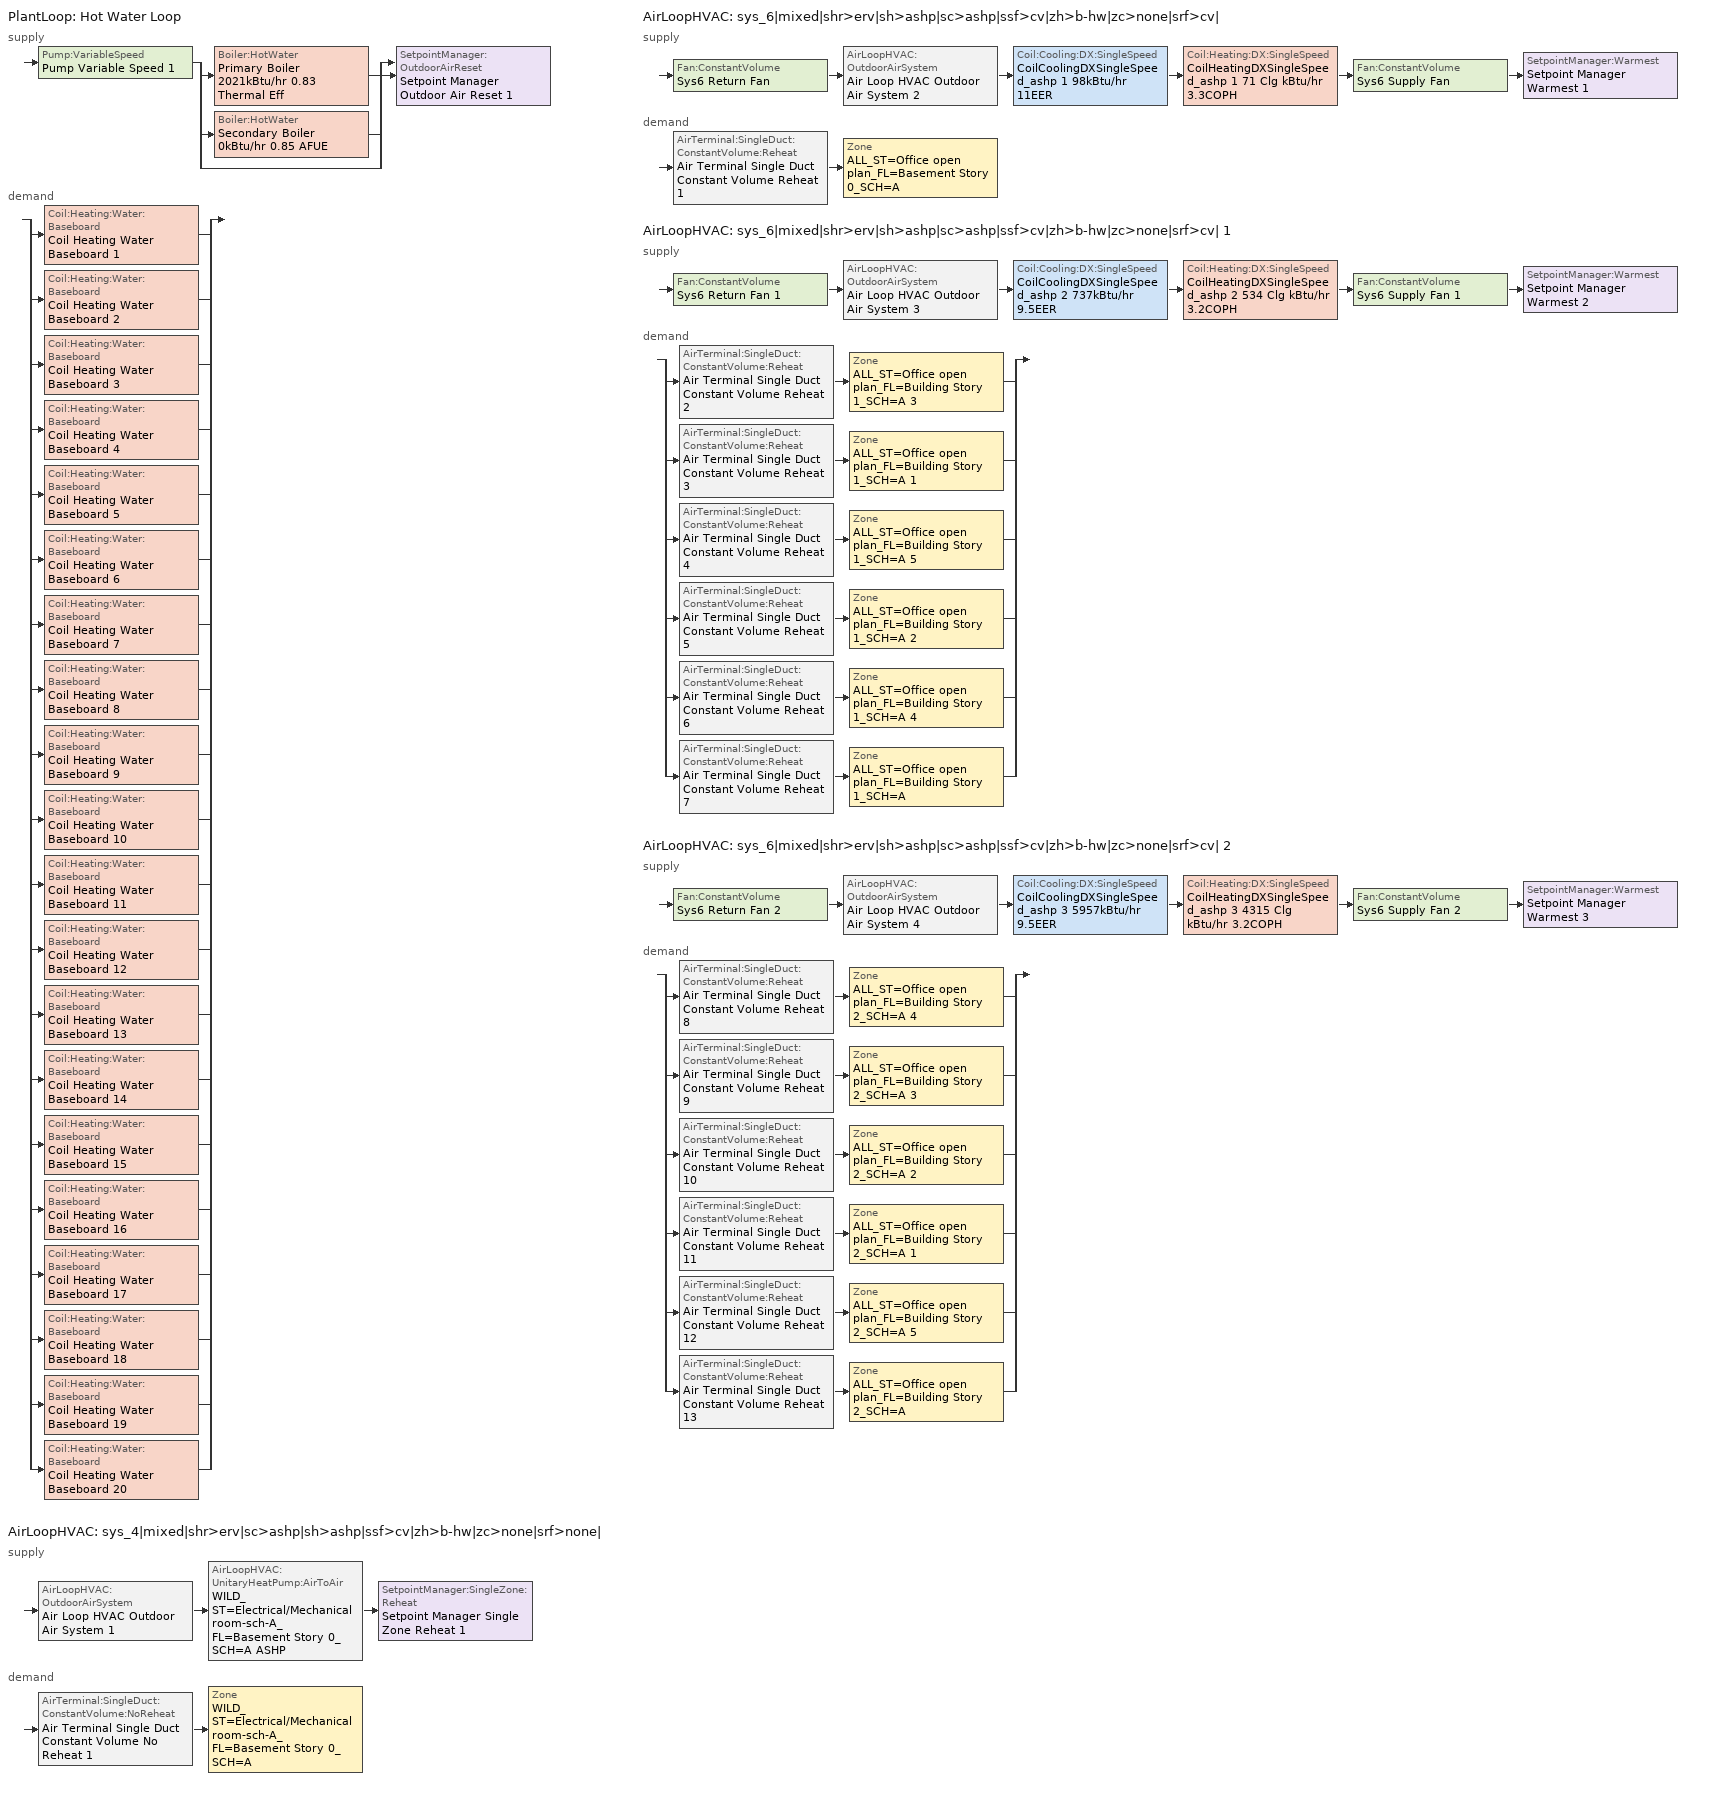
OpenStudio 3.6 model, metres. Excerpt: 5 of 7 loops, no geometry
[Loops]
PlantLoop 'Hot Water Loop'
 supply: Pump:VariableSpeed 'Pump Variable Speed 1' > split
  | Boiler:HotWater 'Primary Boiler 2021kBtu/hr 0.83 Thermal Eff'
  | Boiler:HotWater 'Secondary Boiler 0kBtu/hr 0.85 AFUE'
  | bypass
  join > SetpointManager:OutdoorAirReset 'Setpoint Manager Outdoor Air Reset 1'
 demand: split
  | Coil:Heating:Water:Baseboard 'Coil Heating Water Baseboard 1'
  | Coil:Heating:Water:Baseboard 'Coil Heating Water Baseboard 2'
  | Coil:Heating:Water:Baseboard 'Coil Heating Water Baseboard 3'
  | Coil:Heating:Water:Baseboard 'Coil Heating Water Baseboard 4'
  | Coil:Heating:Water:Baseboard 'Coil Heating Water Baseboard 5'
  | Coil:Heating:Water:Baseboard 'Coil Heating Water Baseboard 6'
  | Coil:Heating:Water:Baseboard 'Coil Heating Water Baseboard 7'
  | Coil:Heating:Water:Baseboard 'Coil Heating Water Baseboard 8'
  | Coil:Heating:Water:Baseboard 'Coil Heating Water Baseboard 9'
  | Coil:Heating:Water:Baseboard 'Coil Heating Water Baseboard 10'
  | Coil:Heating:Water:Baseboard 'Coil Heating Water Baseboard 11'
  | Coil:Heating:Water:Baseboard 'Coil Heating Water Baseboard 12'
  | Coil:Heating:Water:Baseboard 'Coil Heating Water Baseboard 13'
  | Coil:Heating:Water:Baseboard 'Coil Heating Water Baseboard 14'
  | Coil:Heating:Water:Baseboard 'Coil Heating Water Baseboard 15'
  | Coil:Heating:Water:Baseboard 'Coil Heating Water Baseboard 16'
  | Coil:Heating:Water:Baseboard 'Coil Heating Water Baseboard 17'
  | Coil:Heating:Water:Baseboard 'Coil Heating Water Baseboard 18'
  | Coil:Heating:Water:Baseboard 'Coil Heating Water Baseboard 19'
  | Coil:Heating:Water:Baseboard 'Coil Heating Water Baseboard 20'
AirLoopHVAC 'sys_4|mixed|shr>erv|sc>ashp|sh>ashp|ssf>cv|zh>b-hw|zc>none|srf>none|'
 supply: AirLoopHVAC:OutdoorAirSystem 'Air Loop HVAC Outdoor Air System 1' > AirLoopHVAC:UnitaryHeatPump:AirToAir 'WILD_ST=Electrical/Mechanical room-sch-A_FL=Basement Story 0_SCH=A ASHP' > SetpointManager:SingleZone:Reheat 'Setpoint Manager Single Zone Reheat 1'
 demand: AirTerminal:SingleDuct:ConstantVolume:NoReheat 'Air Terminal Single Duct Constant Volume No Reheat 1' > Zone 'WILD_ST=Electrical/Mechanical room-sch-A_FL=Basement Story 0_SCH=A'
AirLoopHVAC 'sys_6|mixed|shr>erv|sh>ashp|sc>ashp|ssf>cv|zh>b-hw|zc>none|srf>cv|'
 supply: Fan:ConstantVolume 'Sys6 Return Fan' > AirLoopHVAC:OutdoorAirSystem 'Air Loop HVAC Outdoor Air System 2' > Coil:Cooling:DX:SingleSpeed 'CoilCoolingDXSingleSpeed_ashp 1 98kBtu/hr 11EER' > Coil:Heating:DX:SingleSpeed 'CoilHeatingDXSingleSpeed_ashp 1 71 Clg kBtu/hr 3.3COPH' > Fan:ConstantVolume 'Sys6 Supply Fan' > SetpointManager:Warmest 'Setpoint Manager Warmest 1'
 demand: AirTerminal:SingleDuct:ConstantVolume:Reheat 'Air Terminal Single Duct Constant Volume Reheat 1' > Zone 'ALL_ST=Office open plan_FL=Basement Story 0_SCH=A'
AirLoopHVAC 'sys_6|mixed|shr>erv|sh>ashp|sc>ashp|ssf>cv|zh>b-hw|zc>none|srf>cv| 1'
 supply: Fan:ConstantVolume 'Sys6 Return Fan 1' > AirLoopHVAC:OutdoorAirSystem 'Air Loop HVAC Outdoor Air System 3' > Coil:Cooling:DX:SingleSpeed 'CoilCoolingDXSingleSpeed_ashp 2 737kBtu/hr 9.5EER' > Coil:Heating:DX:SingleSpeed 'CoilHeatingDXSingleSpeed_ashp 2 534 Clg kBtu/hr 3.2COPH' > Fan:ConstantVolume 'Sys6 Supply Fan 1' > SetpointManager:Warmest 'Setpoint Manager Warmest 2'
 demand: split
  | AirTerminal:SingleDuct:ConstantVolume:Reheat 'Air Terminal Single Duct Constant Volume Reheat 2' > Zone 'ALL_ST=Office open plan_FL=Building Story 1_SCH=A 3'
  | AirTerminal:SingleDuct:ConstantVolume:Reheat 'Air Terminal Single Duct Constant Volume Reheat 3' > Zone 'ALL_ST=Office open plan_FL=Building Story 1_SCH=A 1'
  | AirTerminal:SingleDuct:ConstantVolume:Reheat 'Air Terminal Single Duct Constant Volume Reheat 4' > Zone 'ALL_ST=Office open plan_FL=Building Story 1_SCH=A 5'
  | AirTerminal:SingleDuct:ConstantVolume:Reheat 'Air Terminal Single Duct Constant Volume Reheat 5' > Zone 'ALL_ST=Office open plan_FL=Building Story 1_SCH=A 2'
  | AirTerminal:SingleDuct:ConstantVolume:Reheat 'Air Terminal Single Duct Constant Volume Reheat 6' > Zone 'ALL_ST=Office open plan_FL=Building Story 1_SCH=A 4'
  | AirTerminal:SingleDuct:ConstantVolume:Reheat 'Air Terminal Single Duct Constant Volume Reheat 7' > Zone 'ALL_ST=Office open plan_FL=Building Story 1_SCH=A'
AirLoopHVAC 'sys_6|mixed|shr>erv|sh>ashp|sc>ashp|ssf>cv|zh>b-hw|zc>none|srf>cv| 2'
 supply: Fan:ConstantVolume 'Sys6 Return Fan 2' > AirLoopHVAC:OutdoorAirSystem 'Air Loop HVAC Outdoor Air System 4' > Coil:Cooling:DX:SingleSpeed 'CoilCoolingDXSingleSpeed_ashp 3 5957kBtu/hr 9.5EER' > Coil:Heating:DX:SingleSpeed 'CoilHeatingDXSingleSpeed_ashp 3 4315 Clg kBtu/hr 3.2COPH' > Fan:ConstantVolume 'Sys6 Supply Fan 2' > SetpointManager:Warmest 'Setpoint Manager Warmest 3'
 demand: split
  | AirTerminal:SingleDuct:ConstantVolume:Reheat 'Air Terminal Single Duct Constant Volume Reheat 8' > Zone 'ALL_ST=Office open plan_FL=Building Story 2_SCH=A 4'
  | AirTerminal:SingleDuct:ConstantVolume:Reheat 'Air Terminal Single Duct Constant Volume Reheat 9' > Zone 'ALL_ST=Office open plan_FL=Building Story 2_SCH=A 3'
  | AirTerminal:SingleDuct:ConstantVolume:Reheat 'Air Terminal Single Duct Constant Volume Reheat 10' > Zone 'ALL_ST=Office open plan_FL=Building Story 2_SCH=A 2'
  | AirTerminal:SingleDuct:ConstantVolume:Reheat 'Air Terminal Single Duct Constant Volume Reheat 11' > Zone 'ALL_ST=Office open plan_FL=Building Story 2_SCH=A 1'
  | AirTerminal:SingleDuct:ConstantVolume:Reheat 'Air Terminal Single Duct Constant Volume Reheat 12' > Zone 'ALL_ST=Office open plan_FL=Building Story 2_SCH=A 5'
  | AirTerminal:SingleDuct:ConstantVolume:Reheat 'Air Terminal Single Duct Constant Volume Reheat 13' > Zone 'ALL_ST=Office open plan_FL=Building Story 2_SCH=A'
[Sizing:Zone] Zone Cooling Design Supply Air Temperature Input Method=TemperatureDifference; Zone Cooling Design Supply Air Temperature {C}=14; Zone Cooling Design Supply Air Temperature Difference {deltaC}=11; Zone Heating Design Supply Air Temperature Input Method=TemperatureDifference; Zone Heating Design Supply Air Temperature {C}=40; Zone Heating Design Supply Air Temperature Difference {deltaC}=21; Zone Cooling Design Supply Air Humidity Ratio {kg-H2O/kg-air}=0.0085; Zone Heating Design Supply Air Humidity Ratio {kg-H2O/kg-air}=0.008; Zone Heating Sizing Factor=1.3; Zone Cooling Sizing Factor=1; Cooling Design Air Flow Method=DesignDay; Heating Design Air Flow Method=DesignDay; Account for Dedicated Outdoor Air System=No; Dedicated Outdoor Air System Control Strategy=NeutralSupplyAir; Dedicated Outdoor Air Low Setpoint Temperature for Design {C}=autosize; Dedicated Outdoor Air High Setpoint Temperature for Design {C}=autosize; Zone Load Sizing Method=Sensible Load Only No Latent Load; Zone Latent Cooling Design Supply Air Humidity Ratio Input Method=HumidityRatioDifference; Zone Cooling Design Supply Air Humidity Ratio Difference {kgWater/kgDryAir}=0.005; Zone Latent Heating Design Supply Air Humidity Ratio Input Method=HumidityRatioDifference; Zone Humidification Design Supply Air Humidity Ratio Difference {kgWater/kgDryAir}=0.005
ALL_ST=Office open plan_FL=Building Story 1_SCH=A; ALL_ST=Office open plan_FL=Building Story 2_SCH=A; ALL_ST=Office open plan_FL=Building Story 1_SCH=A 1; ALL_ST=Office open plan_FL=Building Story 1_SCH=A 2; ALL_ST=Office open plan_FL=Building Story 2_SCH=A 1; ALL_ST=Office open plan_FL=Building Story 2_SCH=A 2; ALL_ST=Office open plan_FL=Basement Story 0_SCH=A; ALL_ST=Office open plan_FL=Building Story 1_SCH=A 3; ALL_ST=Office open plan_FL=Building Story 2_SCH=A 3; ALL_ST=Office open plan_FL=Building Story 2_SCH=A 4; ALL_ST=Office open plan_FL=Building Story 1_SCH=A 4; ALL_ST=Office open plan_FL=Building Story 2_SCH=A 5; ALL_ST=Office open plan_FL=Building Story 1_SCH=A 5; WILD_ST=Electrical/Mechanical room-sch-A_FL=Basement Story 0_SCH=A
[Zone equipment]
ALL_ST=Office open plan_FL=Building Story 1_SCH=A: Zone HVAC Baseboard Convective Water 8, Air Terminal Single Duct Constant Volume Reheat 7
ALL_ST=Office open plan_FL=Building Story 2_SCH=A: Zone HVAC Baseboard Convective Water 14, Air Terminal Single Duct Constant Volume Reheat 13
ALL_ST=Office open plan_FL=Building Story 1_SCH=A 1: Zone HVAC Baseboard Convective Water 4, Air Terminal Single Duct Constant Volume Reheat 3
ALL_ST=Office open plan_FL=Building Story 1_SCH=A 2: Zone HVAC Baseboard Convective Water 6, Air Terminal Single Duct Constant Volume Reheat 5
ALL_ST=Office open plan_FL=Building Story 2_SCH=A 1: Zone HVAC Baseboard Convective Water 12, Air Terminal Single Duct Constant Volume Reheat 11
ALL_ST=Office open plan_FL=Building Story 2_SCH=A 2: Zone HVAC Baseboard Convective Water 11, Air Terminal Single Duct Constant Volume Reheat 10
ALL_ST=Office open plan_FL=Basement Story 0_SCH=A: Zone HVAC Baseboard Convective Water 2, Air Terminal Single Duct Constant Volume Reheat 1
ALL_ST=Office open plan_FL=Building Story 1_SCH=A 3: Zone HVAC Baseboard Convective Water 3, Air Terminal Single Duct Constant Volume Reheat 2
ALL_ST=Office open plan_FL=Building Story 2_SCH=A 3: Zone HVAC Baseboard Convective Water 10, Air Terminal Single Duct Constant Volume Reheat 9
ALL_ST=Office open plan_FL=Building Story 2_SCH=A 4: Zone HVAC Baseboard Convective Water 9, Air Terminal Single Duct Constant Volume Reheat 8
ALL_ST=Office open plan_FL=Building Story 1_SCH=A 4: Zone HVAC Baseboard Convective Water 7, Air Terminal Single Duct Constant Volume Reheat 6
ALL_ST=Office open plan_FL=Building Story 2_SCH=A 5: Zone HVAC Baseboard Convective Water 13, Air Terminal Single Duct Constant Volume Reheat 12
ALL_ST=Office open plan_FL=Building Story 1_SCH=A 5: Zone HVAC Baseboard Convective Water 5, Air Terminal Single Duct Constant Volume Reheat 4
WILD_ST=Electrical/Mechanical room-sch-A_FL=Basement Story 0_SCH=A: Zone HVAC Baseboard Convective Water 1, Air Terminal Single Duct Constant Volume No Reheat 1
[PlantLoop]
Hot Water Loop: Fluid Type=Water; Glycol Concentration=0; Plant Loop Volume {m3}=Autocalculate; Load Distribution Scheme=Optimal
[Sizing:Plant]
Hot Water Loop: Loop Type=Heating; Design Loop Exit Temperature {C}=82; Loop Design Temperature Difference {deltaC}=16; Sizing Option=NonCoincident; Zone Timesteps in Averaging Window=1; Coincident Sizing Factor Mode=None
[Pump:VariableSpeed]
Pump Variable Speed 1: Rated Pump Head {Pa}=210100; Motor Efficiency=0.895; Pump Control Type=Intermittent; Skin Loss Radiative Fraction=0.5; Design Power Sizing Method=PowerPerFlowPerPressure; Design Electric Power per Unit Flow Rate {W/(m3/s)}=348701.1; Design Shaft Power per Unit Flow Rate per Unit Head {W-s/m3-Pa}=1.28205; Design Minimum Flow Rate Fraction=0
[Boiler:HotWater] Fuel Type=NaturalGas; Normalized Boiler Efficiency Curve=BOILER-EFFFPLR-NECB2011; Water Outlet Upper Temperature Limit {C}=99; Parasitic Electric Load {W}=0; Sizing Factor=1
Name | Nominal Capacity {W} | Nominal Thermal Efficiency | Minimum Part Load Ratio | Boiler Flow Mode
Primary Boiler 2021kBtu/hr 0.83 Thermal Eff | 592392 | 0.83 | 0.25 | LeavingSetpointModulated
Secondary Boiler 0kBtu/hr 0.85 AFUE | 0.001 | 0.85 |  | ConstantFlow
[SetpointManager:OutdoorAirReset]
Setpoint Manager Outdoor Air Reset 1: Control Variable=Temperature; Setpoint at Outdoor Low Temperature {C}=82; Outdoor Low Temperature {C}=-16; Setpoint at Outdoor High Temperature {C}=60; Outdoor High Temperature {C}=0; Setpoint Node or NodeList=Hot Water Loop Supply Outlet Node
[AirLoopHVAC] Design Supply Air Flow Rate {m3/s}=autosize; Design Return Air Flow Fraction of Supply Air Flow=1
Name | Availability Schedule
sys_4|mixed|shr>erv|sc>ashp|sh>ashp|ssf>cv|zh>b-hw|zc>none|srf>none| | sys_4|mixed|shr>none|sc>ashp|sh>ashp|ssf>cv|zh>b-hw|zc>none|srf>none| Occ Sch
sys_6|mixed|shr>erv|sh>ashp|sc>ashp|ssf>cv|zh>b-hw|zc>none|srf>cv| | sys_6|mixed|shr>none|sh>ashp|sc>ashp|ssf>cv|zh>b-hw|zc>none|srf>cv| Occ Sch
sys_6|mixed|shr>erv|sh>ashp|sc>ashp|ssf>cv|zh>b-hw|zc>none|srf>cv| 1 | sys_6|mixed|shr>none|sh>ashp|sc>ashp|ssf>cv|zh>b-hw|zc>none|srf>cv| 1 Occ Sch
sys_6|mixed|shr>erv|sh>ashp|sc>ashp|ssf>cv|zh>b-hw|zc>none|srf>cv| 2 | sys_6|mixed|shr>none|sh>ashp|sc>ashp|ssf>cv|zh>b-hw|zc>none|srf>cv| 2 Occ Sch
[Sizing:System] Design Outdoor Air Flow Rate {m3/s}=Autosize; Preheat Design Temperature {C}=7; Preheat Design Humidity Ratio {kg-H2O/kg-Air}=0.008; Precool Design Humidity Ratio {kg-H2O/kg-Air}=0.008; Central Cooling Design Supply Air Temperature {C}=13; 100% Outdoor Air in Cooling=No; 100% Outdoor Air in Heating=No; Central Cooling Design Supply Air Humidity Ratio {kg-H2O/kg-Air}=0.0085; Zone Maximum Outdoor Air Fraction=1; Cooling Supply Air Flow Rate Per Floor Area {m3/s-m2}=0.00996765; Cooling Fraction of Autosized Cooling Supply Air Flow Rate=1; Cooling Supply Air Flow Rate Per Unit Cooling Capacity {m3/s-W}=3.94755e-05; Heating Supply Air Flow Rate Per Floor Area {m3/s-m2}=0.00996765; Heating Fraction of Autosized Heating Supply Air Flow Rate=1; Heating Fraction of Autosized Cooling Supply Air Flow Rate=1; Heating Supply Air Flow Rate Per Unit Heating Capacity {m3/s-W}=3.15882e-05; Cooling Design Capacity Method=CoolingDesignCapacity; Cooling Design Capacity {W}=autosize; Cooling Design Capacity Per Floor Area {W/m2}=234.7; Fraction of Autosized Cooling Design Capacity=1; Heating Design Capacity Method=HeatingDesignCapacity; Heating Design Capacity {W}=autosize; Heating Design Capacity Per Floor Area {W/m2}=157; Fraction of Autosized Heating Design Capacity=1; Central Cooling Capacity Control Method=OnOff; Occupant Diversity=autosize
Name | Type of Load to Size On | Central Heating Maximum System Air Flow Ratio | Precool Design Temperature {C} | Central Heating Design Supply Air Temperature {C} | Sizing Option | Central Heating Design Supply Air Humidity Ratio {kg-H2O/kg-Air} | Cooling Design Air Flow Method | Cooling Design Air Flow Rate {m3/s} | Heating Design Air Flow Method | Heating Design Air Flow Rate {m3/s} | System Outdoor Air Method
sys_4|mixed|shr>erv|sc>ashp|sh>ashp|ssf>cv|zh>b-hw|zc>none|srf>none| | Sensible | 1 | 13 | 43 | NonCoincident | 0.008 | DesignDay | 0 | DesignDay | 0 | ZoneSum
sys_6|mixed|shr>erv|sh>ashp|sc>ashp|ssf>cv|zh>b-hw|zc>none|srf>cv|; sys_6|mixed|shr>erv|sh>ashp|sc>ashp|ssf>cv|zh>b-hw|zc>none|srf>cv| 1; sys_6|mixed|shr>erv|sh>ashp|sc>ashp|ssf>cv|zh>b-hw|zc>none|srf>cv| 2 |  | 0.3 | 12.8 | 13.1
[Fan:OnOff]
Fan On Off 1: Availability Schedule=Always On Discrete; Fan Total Efficiency=0.39975; Pressure Rise {Pa}=1110.94; Maximum Flow Rate {m3/s}=autosize; Motor Efficiency=0.615; Motor In Airstream Fraction=1; Fan Power Ratio Function of Speed Ratio Curve=Fan On Off Power Curve; Fan Efficiency Ratio Function of Speed Ratio Curve=Fan On Off Efficiency Curve
[Coil:Cooling:DX:SingleSpeed] Availability Schedule=Always On Discrete; Rated Total Cooling Capacity {W}=autosize; Rated Sensible Heat Ratio=autosize; Rated Air Flow Rate {m3/s}=autosize; Rated Evaporator Fan Power Per Volume Flow Rate 2017 {W/(m3/s)}=773.3; Rated Evaporator Fan Power Per Volume Flow Rate 2023 {W/(m3/s)}=934.4; Total Cooling Capacity Function of Temperature Curve=DXCOOL-NECB2011-REF-CAPFT; Total Cooling Capacity Function of Flow Fraction Curve=DXCOOL-NECB2011-REF-CAPFFLOW; Energy Input Ratio Function of Temperature Curve=DXCOOL-NECB2011-REF-COOLEIRFT; Energy Input Ratio Function of Flow Fraction Curve=DXCOOL-NECB2011-REF-COOLEIRFFLOW; Part Load Fraction Correlation Curve=DXCOOL-NECB2011-REF-COOLPLFFPLR; Minimum Outdoor Dry-Bulb Temperature for Compressor Operation {C}=-25; Nominal Time for Condensate Removal to Begin {s}=0; Ratio of Initial Moisture Evaporation Rate and Steady State Latent Capacity=0; Maximum Cycling Rate {cycles/hr}=0; Latent Capacity Time Constant {s}=0; Condenser Type=AirCooled; Evaporative Condenser Effectiveness=0.9; Evaporative Condenser Air Flow Rate {m3/s}=autosize; Evaporative Condenser Pump Rated Power Consumption {W}=autosize; Crankcase Heater Capacity {W}=0; Maximum Outdoor Dry-Bulb Temperature for Crankcase Heater Operation {C}=10; Basin Heater Capacity {W/K}=0; Basin Heater Setpoint Temperature {C}=2
Name | Rated COP {W/W}
CoilCoolingDXSingleSpeed_ashp 291kBtu/hr 9.5EER; CoilCoolingDXSingleSpeed_ashp 2 737kBtu/hr 9.5EER; CoilCoolingDXSingleSpeed_ashp 3 5957kBtu/hr 9.5EER | 3.2994
CoilCoolingDXSingleSpeed_ashp 1 98kBtu/hr 11EER | 3.79883
[Coil:Heating:DX:SingleSpeed] Availability Schedule=Always On Discrete; Rated Air Flow Rate {m3/s}=Autosize; Rated Supply Fan Power Per Volume Flow Rate 2017 {W/(m3/s)}=773.3; Rated Supply Fan Power Per Volume Flow Rate 2023 {W/(m3/s)}=934.4; Total Heating Capacity Function of Temperature Curve=DXHEAT-NECB2011-REF-CAPFT; Total Heating Capacity Function of Flow Fraction Curve=DXHEAT-NECB2011-REF-CAPFFLOW; Energy Input Ratio Function of Temperature Curve=DXHEAT-NECB2011-REF-EIRFT; Energy Input Ratio Function of Flow Fraction Curve=DXHEAT-NECB2011-REF-EIRFFLOW; Part Load Fraction Correlation Curve=DXHEAT-NECB2011-REF-PLFFPLR; Minimum Outdoor Dry-Bulb Temperature for Compressor Operation {C}=-10; Defrost Strategy=Resistive; Defrost Control=Timed; Defrost Time Period Fraction=0.166667; Resistive Defrost Heater Capacity {W}=2000
Name | Rated Total Heating Capacity {W} | Rated COP {W/W}
CoilHeatingDXSingleSpeed_ashp 211 Clg kBtu/hr 3.2COPH | 61831.5 | 3.49832
CoilHeatingDXSingleSpeed_ashp 1 71 Clg kBtu/hr 3.3COPH | 20908.5 | 3.53944
CoilHeatingDXSingleSpeed_ashp 2 534 Clg kBtu/hr 3.2COPH | 156463 | 3.65124
CoilHeatingDXSingleSpeed_ashp 3 4315 Clg kBtu/hr 3.2COPH | 1.26475e+06 | 5.44222
[Controller:OutdoorAir] Minimum Outdoor Air Flow Rate {m3/s}=autosize; Maximum Outdoor Air Flow Rate {m3/s}=Autosize; Economizer Control Type=DifferentialEnthalpy; Economizer Control Action Type=ModulateFlow; Lockout Type=NoLockout; Minimum Limit Type=FixedMinimum; High Humidity Control=No; Heat Recovery Bypass Control Type=BypassWhenOAFlowGreaterThanMinimum
Name | Minimum Outdoor Air Schedule | Controller Mechanical Ventilation
Controller Outdoor Air 1 | sys_4|mixed|shr>none|sc>ashp|sh>ashp|ssf>cv|zh>b-hw|zc>none|srf>none| Occ Sch | Controller Mechanical Ventilation 1
Controller Outdoor Air 2 | sys_6|mixed|shr>none|sh>ashp|sc>ashp|ssf>cv|zh>b-hw|zc>none|srf>cv| Occ Sch | Controller Mechanical Ventilation 2
Controller Outdoor Air 3 | sys_6|mixed|shr>none|sh>ashp|sc>ashp|ssf>cv|zh>b-hw|zc>none|srf>cv| 1 Occ Sch | Controller Mechanical Ventilation 3
Controller Outdoor Air 4 | sys_6|mixed|shr>none|sh>ashp|sc>ashp|ssf>cv|zh>b-hw|zc>none|srf>cv| 2 Occ Sch | Controller Mechanical Ventilation 4
[Controller:MechanicalVentilation] Availability Schedule=Always On Discrete; System Outdoor Air Method=ZoneSum
Controller Mechanical Ventilation 1; Controller Mechanical Ventilation 2; Controller Mechanical Ventilation 3; Controller Mechanical Ventilation 4
[AirLoopHVAC:OutdoorAirSystem]
Name | Controller
Air Loop HVAC Outdoor Air System 1 | Controller Outdoor Air 1
Air Loop HVAC Outdoor Air System 2 | Controller Outdoor Air 2
Air Loop HVAC Outdoor Air System 3 | Controller Outdoor Air 3
Air Loop HVAC Outdoor Air System 4 | Controller Outdoor Air 4
[Coil:Heating:Electric] Availability Schedule=Always On Discrete
Coil Heating Electric 1; Coil Heating Electric 2; Coil Heating Electric 3; Coil Heating Electric 4; Coil Heating Electric 5; Coil Heating Electric 6; Coil Heating Electric 7; Coil Heating Electric 8; Coil Heating Electric 9; Coil Heating Electric 10; Coil Heating Electric 11; Coil Heating Electric 12; Coil Heating Electric 13; Coil Heating Electric 14
[AirLoopHVAC:UnitaryHeatPump:AirToAir]
WILD_ST=Electrical/Mechanical room-sch-A_FL=Basement Story 0_SCH=A ASHP: Availability Schedule=Always On Discrete; Supply Air Flow Rate During Cooling Operation {m3/s}=Autosize; Supply Air Flow Rate During Heating Operation {m3/s}=Autosize; Controlling Zone or Thermostat Location=WILD_ST=Electrical/Mechanical room-sch-A_FL=Basement Story 0_SCH=A; Supply Air Fan=Fan On Off 1; Heating Coil=CoilHeatingDXSingleSpeed_ashp 211 Clg kBtu/hr 3.2COPH; Cooling Coil=CoilCoolingDXSingleSpeed_ashp 291kBtu/hr 9.5EER; Supplemental Heating Coil=Coil Heating Electric 1; Maximum Supply Air Temperature from Supplemental Heater {C}=Autosize; Supply Air Fan Operating Mode Schedule=sys_4|mixed|shr>none|sc>ashp|sh>ashp|ssf>cv|zh>b-hw|zc>none|srf>none| Occ Sch
[SetpointManager:SingleZone:Reheat]
Setpoint Manager Single Zone Reheat 1: Minimum Supply Air Temperature {C}=13; Maximum Supply Air Temperature {C}=43; Control Zone=WILD_ST=Electrical/Mechanical room-sch-A_FL=Basement Story 0_SCH=A; Setpoint Node or NodeList=sys_4|mixed|shr>erv|sc>ashp|sh>ashp|ssf>cv|zh>b-hw|zc>none|srf>none| Supply Outlet Node
[Coil:Heating:Water:Baseboard] Heating Design Capacity Method=HeatingDesignCapacity; Heating Design Capacity {W}=autosize; Heating Design Capacity Per Floor Area {W/m2}=0; Fraction of Autosized Heating Design Capacity=0.8
Coil Heating Water Baseboard 1; Coil Heating Water Baseboard 2; Coil Heating Water Baseboard 3; Coil Heating Water Baseboard 4; Coil Heating Water Baseboard 5; Coil Heating Water Baseboard 6; Coil Heating Water Baseboard 7; Coil Heating Water Baseboard 8; Coil Heating Water Baseboard 9; Coil Heating Water Baseboard 10; Coil Heating Water Baseboard 11; Coil Heating Water Baseboard 12; Coil Heating Water Baseboard 13; Coil Heating Water Baseboard 14; Coil Heating Water Baseboard 15; Coil Heating Water Baseboard 16; Coil Heating Water Baseboard 17; Coil Heating Water Baseboard 18; Coil Heating Water Baseboard 19; Coil Heating Water Baseboard 20
[ZoneHVAC:Baseboard:Convective:Water] Availability Schedule=Always On Discrete
Name | Heating Coil
Zone HVAC Baseboard Convective Water 1 | Coil Heating Water Baseboard 1
Zone HVAC Baseboard Convective Water 2 | Coil Heating Water Baseboard 2
Zone HVAC Baseboard Convective Water 3 | Coil Heating Water Baseboard 3
Zone HVAC Baseboard Convective Water 4 | Coil Heating Water Baseboard 4
Zone HVAC Baseboard Convective Water 5 | Coil Heating Water Baseboard 5
Zone HVAC Baseboard Convective Water 6 | Coil Heating Water Baseboard 6
Zone HVAC Baseboard Convective Water 7 | Coil Heating Water Baseboard 7
Zone HVAC Baseboard Convective Water 8 | Coil Heating Water Baseboard 8
Zone HVAC Baseboard Convective Water 9 | Coil Heating Water Baseboard 9
Zone HVAC Baseboard Convective Water 10 | Coil Heating Water Baseboard 10
Zone HVAC Baseboard Convective Water 11 | Coil Heating Water Baseboard 11
Zone HVAC Baseboard Convective Water 12 | Coil Heating Water Baseboard 12
Zone HVAC Baseboard Convective Water 13 | Coil Heating Water Baseboard 13
Zone HVAC Baseboard Convective Water 14 | Coil Heating Water Baseboard 14
Zone HVAC Baseboard Convective Water 15 | Coil Heating Water Baseboard 15
Zone HVAC Baseboard Convective Water 16 | Coil Heating Water Baseboard 16
Zone HVAC Baseboard Convective Water 17 | Coil Heating Water Baseboard 17
Zone HVAC Baseboard Convective Water 18 | Coil Heating Water Baseboard 18
Zone HVAC Baseboard Convective Water 19 | Coil Heating Water Baseboard 19
Zone HVAC Baseboard Convective Water 20 | Coil Heating Water Baseboard 20
[AirTerminal:SingleDuct:ConstantVolume:NoReheat]
Air Terminal Single Duct Constant Volume No Reheat 1: Availability Schedule=Always On Discrete; Maximum Air Flow Rate {m3/s}=AutoSize
[Fan:ConstantVolume] Availability Schedule=Always On Discrete; Fan Total Efficiency=0.39975; Pressure Rise {Pa}=640; Maximum Flow Rate {m3/s}=AutoSize; Motor Efficiency=0.615
Sys6 Supply Fan; Sys6 Return Fan; Sys6 Supply Fan 1; Sys6 Return Fan 1; Sys6 Supply Fan 2; Sys6 Return Fan 2
[SetpointManager:Warmest] Control Variable=Temperature; Minimum Setpoint Temperature {C}=13; Maximum Setpoint Temperature {C}=24; Strategy=MaximumTemperature
Name | Setpoint Node or NodeList
Setpoint Manager Warmest 1 | sys_6|mixed|shr>erv|sh>ashp|sc>ashp|ssf>cv|zh>b-hw|zc>none|srf>cv| Supply Outlet Node
Setpoint Manager Warmest 2 | sys_6|mixed|shr>erv|sh>ashp|sc>ashp|ssf>cv|zh>b-hw|zc>none|srf>cv| 1 Supply Outlet Node
Setpoint Manager Warmest 3 | sys_6|mixed|shr>erv|sh>ashp|sc>ashp|ssf>cv|zh>b-hw|zc>none|srf>cv| 2 Supply Outlet Node
[AirTerminal:SingleDuct:ConstantVolume:Reheat] Availability Schedule=Always On Discrete; Maximum Air Flow Rate {m3/s}=autosize; Maximum Hot Water or Steam Flow Rate {m3/s}=autosize; Minimum Hot Water or Steam Flow Rate {m3/s}=0; Convergence Tolerance=0.001; Maximum Reheat Air Temperature {C}=35
Name | Reheat Coil
Air Terminal Single Duct Constant Volume Reheat 1 | Coil Heating Electric 2
Air Terminal Single Duct Constant Volume Reheat 2 | Coil Heating Electric 3
Air Terminal Single Duct Constant Volume Reheat 3 | Coil Heating Electric 4
Air Terminal Single Duct Constant Volume Reheat 4 | Coil Heating Electric 5
Air Terminal Single Duct Constant Volume Reheat 5 | Coil Heating Electric 6
Air Terminal Single Duct Constant Volume Reheat 6 | Coil Heating Electric 7
Air Terminal Single Duct Constant Volume Reheat 7 | Coil Heating Electric 8
Air Terminal Single Duct Constant Volume Reheat 8 | Coil Heating Electric 9
Air Terminal Single Duct Constant Volume Reheat 9 | Coil Heating Electric 10
Air Terminal Single Duct Constant Volume Reheat 10 | Coil Heating Electric 11
Air Terminal Single Duct Constant Volume Reheat 11 | Coil Heating Electric 12
Air Terminal Single Duct Constant Volume Reheat 12 | Coil Heating Electric 13
Air Terminal Single Duct Constant Volume Reheat 13 | Coil Heating Electric 14
[Schedule:Ruleset]
Name | Default Day Schedule | Summer Design Day Schedule | Winter Design Day Schedule
sys_4|mixed|shr>none|sc>ashp|sh>ashp|ssf>cv|zh>b-hw|zc>none|srf>none| Occ Sch | sys_4|mixed|shr>none|sc>ashp|sh>ashp|ssf>cv|zh>b-hw|zc>none|srf>none| Occ Sch Default | sys_4|mixed|shr>none|sc>ashp|sh>ashp|ssf>cv|zh>b-hw|zc>none|srf>none| Occ Sch Summer Design Day | sys_4|mixed|shr>none|sc>ashp|sh>ashp|ssf>cv|zh>b-hw|zc>none|srf>none| Occ Sch Winter Design Day
sys_6|mixed|shr>none|sh>ashp|sc>ashp|ssf>cv|zh>b-hw|zc>none|srf>cv| Occ Sch | sys_6|mixed|shr>none|sh>ashp|sc>ashp|ssf>cv|zh>b-hw|zc>none|srf>cv| Occ Sch Default | sys_6|mixed|shr>none|sh>ashp|sc>ashp|ssf>cv|zh>b-hw|zc>none|srf>cv| Occ Sch Summer Design Day | sys_6|mixed|shr>none|sh>ashp|sc>ashp|ssf>cv|zh>b-hw|zc>none|srf>cv| Occ Sch Winter Design Day
sys_6|mixed|shr>none|sh>ashp|sc>ashp|ssf>cv|zh>b-hw|zc>none|srf>cv| 1 Occ Sch | sys_6|mixed|shr>none|sh>ashp|sc>ashp|ssf>cv|zh>b-hw|zc>none|srf>cv| 1 Occ Sch Default | sys_6|mixed|shr>none|sh>ashp|sc>ashp|ssf>cv|zh>b-hw|zc>none|srf>cv| 1 Occ Sch Summer Design Day | sys_6|mixed|shr>none|sh>ashp|sc>ashp|ssf>cv|zh>b-hw|zc>none|srf>cv| 1 Occ Sch Winter Design Day
sys_6|mixed|shr>none|sh>ashp|sc>ashp|ssf>cv|zh>b-hw|zc>none|srf>cv| 2 Occ Sch | sys_6|mixed|shr>none|sh>ashp|sc>ashp|ssf>cv|zh>b-hw|zc>none|srf>cv| 2 Occ Sch Default | sys_6|mixed|shr>none|sh>ashp|sc>ashp|ssf>cv|zh>b-hw|zc>none|srf>cv| 2 Occ Sch Summer Design Day | sys_6|mixed|shr>none|sh>ashp|sc>ashp|ssf>cv|zh>b-hw|zc>none|srf>cv| 2 Occ Sch Winter Design Day
[Schedule:Day]
sys_4|mixed|shr>none|sc>ashp|sh>ashp|ssf>cv|zh>b-hw|zc>none|srf>none| Occ Sch Default; sys_6|mixed|shr>none|sh>ashp|sc>ashp|ssf>cv|zh>b-hw|zc>none|srf>cv| Occ Sch Default; sys_6|mixed|shr>none|sh>ashp|sc>ashp|ssf>cv|zh>b-hw|zc>none|srf>cv| 1 Occ Sch Default; sys_6|mixed|shr>none|sh>ashp|sc>ashp|ssf>cv|zh>b-hw|zc>none|srf>cv| 2 Occ Sch Default: 8, 0, 0, 19, 0, 1, 24, 0, 0
sys_4|mixed|shr>none|sc>ashp|sh>ashp|ssf>cv|zh>b-hw|zc>none|srf>none| Occ Sch Winter Design Day; sys_4|mixed|shr>none|sc>ashp|sh>ashp|ssf>cv|zh>b-hw|zc>none|srf>none| Occ Sch Summer Design Day; sys_6|mixed|shr>none|sh>ashp|sc>ashp|ssf>cv|zh>b-hw|zc>none|srf>cv| Occ Sch Winter Design Day; sys_6|mixed|shr>none|sh>ashp|sc>ashp|ssf>cv|zh>b-hw|zc>none|srf>cv| Occ Sch Summer Design Day; sys_6|mixed|shr>none|sh>ashp|sc>ashp|ssf>cv|zh>b-hw|zc>none|srf>cv| 1 Occ Sch Winter Design Day; sys_6|mixed|shr>none|sh>ashp|sc>ashp|ssf>cv|zh>b-hw|zc>none|srf>cv| 1 Occ Sch Summer Design Day; sys_6|mixed|shr>none|sh>ashp|sc>ashp|ssf>cv|zh>b-hw|zc>none|srf>cv| 2 Occ Sch Winter Design Day; sys_6|mixed|shr>none|sh>ashp|sc>ashp|ssf>cv|zh>b-hw|zc>none|srf>cv| 2 Occ Sch Summer Design Day: 24, 0, 1
sys_4|mixed|shr>none|sc>ashp|sh>ashp|ssf>cv|zh>b-hw|zc>none|srf>none| Occ Sch Sunday; sys_6|mixed|shr>none|sh>ashp|sc>ashp|ssf>cv|zh>b-hw|zc>none|srf>cv| Occ Sch Sunday; sys_6|mixed|shr>none|sh>ashp|sc>ashp|ssf>cv|zh>b-hw|zc>none|srf>cv| 1 Occ Sch Sunday; sys_6|mixed|shr>none|sh>ashp|sc>ashp|ssf>cv|zh>b-hw|zc>none|srf>cv| 2 Occ Sch Sunday: 24, 0, 0
[Schedule:Rule] Rule Order=0; Apply Sunday=Yes; Apply Saturday=Yes; Date Specification Type=DateRange; Start Month=1; Start Day=1; End Month=12; End Day=31
Name | Schedule Ruleset | Day Schedule
sys_4|mixed|shr>none|sc>ashp|sh>ashp|ssf>cv|zh>b-hw|zc>none|srf>none| Occ Sch Sunday Rule | sys_4|mixed|shr>none|sc>ashp|sh>ashp|ssf>cv|zh>b-hw|zc>none|srf>none| Occ Sch | sys_4|mixed|shr>none|sc>ashp|sh>ashp|ssf>cv|zh>b-hw|zc>none|srf>none| Occ Sch Sunday
sys_6|mixed|shr>none|sh>ashp|sc>ashp|ssf>cv|zh>b-hw|zc>none|srf>cv| Occ Sch Sunday Rule | sys_6|mixed|shr>none|sh>ashp|sc>ashp|ssf>cv|zh>b-hw|zc>none|srf>cv| Occ Sch | sys_6|mixed|shr>none|sh>ashp|sc>ashp|ssf>cv|zh>b-hw|zc>none|srf>cv| Occ Sch Sunday
sys_6|mixed|shr>none|sh>ashp|sc>ashp|ssf>cv|zh>b-hw|zc>none|srf>cv| 1 Occ Sch Sunday Rule | sys_6|mixed|shr>none|sh>ashp|sc>ashp|ssf>cv|zh>b-hw|zc>none|srf>cv| 1 Occ Sch | sys_6|mixed|shr>none|sh>ashp|sc>ashp|ssf>cv|zh>b-hw|zc>none|srf>cv| 1 Occ Sch Sunday
sys_6|mixed|shr>none|sh>ashp|sc>ashp|ssf>cv|zh>b-hw|zc>none|srf>cv| 2 Occ Sch Sunday Rule | sys_6|mixed|shr>none|sh>ashp|sc>ashp|ssf>cv|zh>b-hw|zc>none|srf>cv| 2 Occ Sch | sys_6|mixed|shr>none|sh>ashp|sc>ashp|ssf>cv|zh>b-hw|zc>none|srf>cv| 2 Occ Sch Sunday
[Schedule:Constant]
Always On Discrete: Value=1
[Curve:Exponent]
Fan On Off Power Curve: Coefficient1 Constant=1; Coefficient2 Constant=0; Coefficient3 Constant=0; Minimum Value of x=0; Maximum Value of x=1
[Curve:Cubic]
Name | Coefficient1 Constant | Coefficient2 x | Coefficient3 x**2 | Coefficient4 x**3 | Minimum Value of x | Maximum Value of x
Fan On Off Efficiency Curve | 1 | 0 | 0 | 0 | 0 | 1
DXHEAT-NECB2011-REF-CAPFT | 0.729009 | 0.0319275 | 0.000136404 | -8.748e-06 | -20 | 20
DXHEAT-NECB2011-REF-CAPFFLOW | 0.84 | 0.16 | 0 | 0 | 0.5 | 1.5
DXHEAT-NECB2011-REF-EIRFT | 1.2183 | -0.03612 | 0.00142 | -2.68e-05 | -20 | 20
DXHEAT-NECB2011-REF-PLFFPLR | 0.3696 | 2.3362 | -2.9577 | 1.2596 | 0.7 | 1
DXCOOL-NECB2011-REF-COOLPLFFPLR | 0.0277 | 4.9151 | -8.184 | 4.2702 | 0.7 | 1
BOILER-EFFFPLR-NECB2011 | 0.3831 | 2.0567 | -2.6469 | 1.2148 | 0 | 1
[Curve:Biquadratic] Minimum Value of x=13; Maximum Value of x=24; Minimum Value of y=24; Maximum Value of y=46
Name | Coefficient1 Constant | Coefficient2 x | Coefficient3 x**2 | Coefficient4 y | Coefficient5 y**2 | Coefficient6 x*y
DXCOOL-NECB2011-REF-CAPFT | 0.867905 | 0.0142459 | 0.00055436 | -0.0075575 | 3.3e-05 | -0.0001918
DXCOOL-NECB2011-REF-COOLEIRFT | 0.114171 | 0.0281822 | -0.0004199 | 0.0214108 | 0.000161028 | -0.000679104
[Curve:Quadratic]
Name | Coefficient1 Constant | Coefficient2 x | Coefficient3 x**2 | Minimum Value of x | Maximum Value of x
DXHEAT-NECB2011-REF-EIRFFLOW | 1.3824 | -0.4336 | 0.0512 | 0 | 1
DXCOOL-NECB2011-REF-CAPFFLOW | 0.8 | 0.2 | 0 | 0.5 | 1.5
DXCOOL-NECB2011-REF-COOLEIRFFLOW | 1.1552 | -0.1808 | 0.0256 | 0.5 | 1.5
